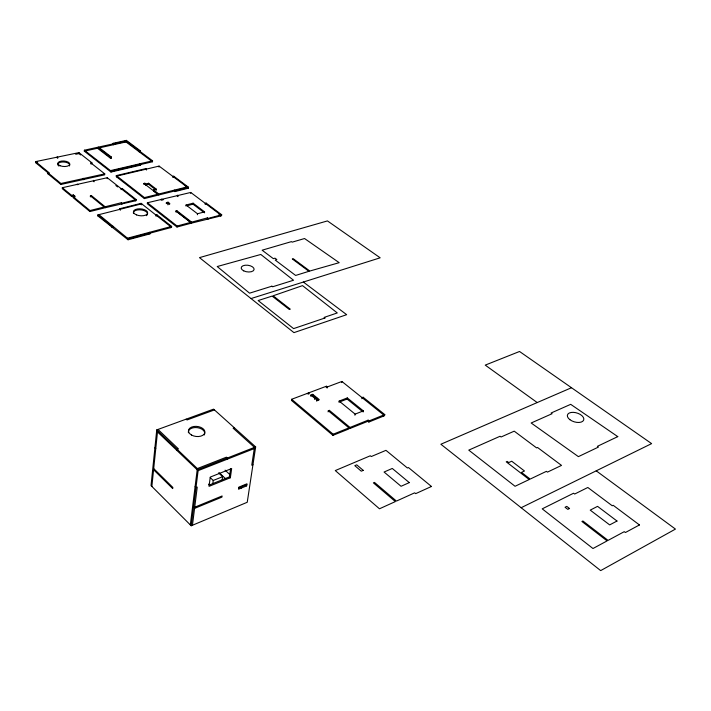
<?xml version="1.0" encoding="UTF-8"?>
<svg xmlns="http://www.w3.org/2000/svg" width="711" height="711" viewBox="0 0 711 711"><rect width="100%" height="100%" fill="white"/><g stroke="black" fill="none" stroke-linecap="round" stroke-linejoin="round"><path stroke-width="1.07" d="M47.877 173.76L48.828 173.537L48.872 172.56L47.913 172.773L47.877 173.76L60.862 184.469L104.668 174.826L104.739 173.857L60.915 183.482L35.55 162.597L35.586 161.628L78.939 152.634L91.861 162.792L91.808 163.761L90.884 163.965L90.946 163.006L91.861 162.792M57.147 157.824L57.191 156.855M57.715 158.277L57.76 157.309M60.862 184.469L60.915 183.482M62.328 187.704L62.284 188.691L71.553 196.36L73.304 195.943L73.357 194.947L71.607 195.365L62.328 187.704L107.263 177.723L135.348 199.871L135.259 200.858M71.553 196.36L71.607 195.365M73.126 196.627L73.073 197.614L89.915 211.549L104.082 208.012L104.153 207.008L89.977 210.545L73.126 196.627L74.877 196.2L74.824 197.196M80.61 154.945L78.885 153.585L78.939 152.634M84.316 151.167L84.369 150.217L97.576 147.301L110.561 157.3L111.458 157.095L111.387 158.055L110.489 158.26L97.514 148.252L84.316 151.167L111.023 172.044L140.6 165.139L140.085 163.726L140.6 165.139M83.16 179.252L83.223 178.274M83.747 179.723L83.809 178.745M90.404 195.818L90.341 196.814L91.301 196.583L91.364 195.587L90.404 195.818L105.041 207.763L136.201 200.626L136.281 199.64L122.079 188.451L121.146 188.673L121.074 189.659M89.915 211.549L89.977 210.545M93.443 181.332L93.505 180.354M94.039 181.812L94.101 180.834M97.514 148.252L97.576 147.301M111.387 158.055L98.411 148.057L98.474 147.106L126.105 141.018M149.879 233.91L149.319 232.373L149.879 233.91L128.06 239.767L97.842 215.904L97.914 214.9L141.72 203.826L141.631 204.821M105.041 207.763L105.112 206.768L91.364 195.587M107.192 178.701L107.263 177.723M110.489 158.26L110.561 157.3M111.023 172.044L111.094 171.084L84.369 150.217M113.138 143.311L113.644 144.689L113.138 143.311L126.398 140.387L140.076 150.616L139.996 151.559L139.125 151.763L139.205 150.812L140.076 150.616M111.974 227.564L112.045 226.551L97.914 214.9M146.475 170.018L145.951 168.596L116.302 175.599L116.222 176.568L144.377 198.582L157.833 195.214L157.922 194.236L143.942 183.456L143.853 184.425L144.768 184.211L145.711 184.931L148.546 184.247L156.313 190.21L156.402 189.242L148.635 183.269L145.791 183.962L144.848 183.234L143.942 183.456M112.951 227.307L113.022 226.294L112.045 226.551M116.826 177.039L116.897 176.061L159.077 166.098L187.606 187.446L187.508 188.415L186.869 187.935L158.749 194.983L153.469 190.921L153.558 189.944L156.402 189.242M119.821 209.674L119.892 208.679L141.089 203.337L170.684 226.658L170.587 227.653M120.443 210.18L119.892 208.679M121.999 189.428L122.079 188.451M121.368 203.684L121.448 202.697L105.112 206.768M139.996 151.559L126.327 141.329L126.398 140.387M121.99 204.181L121.448 202.697M127.411 239.225L127.491 238.212L171.627 226.4L171.529 227.404L132.601 237.838M128.06 239.767L128.14 238.745L98.891 214.651L98.82 215.655L97.842 215.904M141 204.324L141.089 203.337M145.871 169.556L145.951 168.596M144.768 184.211L144.848 183.234M144.377 198.582L144.457 197.596L116.302 175.599M145.711 184.931L145.791 183.962M148.546 184.247L148.635 183.269M218.935 214.686L220.659 215.975L220.783 214.998L190.735 192.45L147.399 202.759L147.31 203.746L176.986 227.022L190.61 223.361L190.717 222.374L175.972 210.98L175.875 211.967L176.799 211.727L191.535 223.112L221.556 215.735L221.681 214.758L206.154 203.115L205.266 203.346L205.15 204.324M152.492 161.77L152.572 160.81L125.527 140.582L125.456 141.525L152.492 161.77L110.427 171.582L110.498 170.613L152.572 160.81M158.988 167.049L159.077 166.098M155.949 216.108L156.038 215.113L156.98 214.873L171.627 226.4M158.749 194.983L158.837 194.005L153.558 189.944M156.882 215.868L156.98 214.873M166.294 203.613L166.392 202.626L168.054 202.2L169.68 203.453L169.582 204.439M167.956 203.186L168.054 202.2M167.92 204.866L168.018 203.879L166.392 202.626M172.782 177.386L172.88 176.426L173.76 176.212L188.495 187.224L188.397 188.193L174.888 191.579L174.355 190.121L174.986 190.601L188.495 187.224M173.671 177.172L173.76 176.212M174.888 191.579L174.986 190.601M177.323 196.147L177.421 195.169M177.963 196.627L178.061 195.658M176.799 211.727L176.897 210.74L175.972 210.98M176.986 227.022L177.092 226.027L147.399 202.759M156.749 429.897L151.034 485.604L191.206 525.776L247.241 502.268L255.658 446.908L213.576 409.136L156.749 429.897L198.262 469.447L191.206 525.776M151.861 486.431L157.487 431.915M185.935 206.003L186.042 205.026L193.116 203.195L204.59 211.878L204.475 212.856M190.628 193.419L190.735 192.45M203.595 212.189L193.01 204.173L193.116 203.195M191.535 223.112L191.641 222.125L176.897 210.74M197.382 214.74L197.489 213.753L186.042 205.026M177.048 450.57L177.181 449.361L178.434 448.89L157.993 429.444M206.048 204.093L206.154 203.115M207.239 218.899L207.354 217.913L191.641 222.125M207.905 219.406L208.021 218.419L207.354 217.913M190.326 524.887L197.347 468.576L226.462 457.164L227.378 458.017L227.209 459.208M192.441 525.26L197.24 487.079L195.996 487.577L195.09 486.706M212.811 483.569L213.229 480.476L210.252 477.641M222.188 479.801L222.614 476.708L218.57 472.904M230.355 477.748L231.662 468.549L210.26 477.09L209.043 486.342L230.355 477.748L229.449 476.894L230.604 468.727M229.422 477.685L229.866 474.601L225.103 470.149M246.646 485.88L246.957 483.8L238.843 487.133L238.54 489.212L246.646 485.88L245.739 485.035M383.513 416.122L383.744 415.002L341.893 381.469L327.3 386.953L326.411 386.233L291.643 399.28L291.457 400.409L332.944 435.363L348.728 429.009L348.95 427.871L333.157 434.225L332.944 435.363M312.796 394.321L310.876 395.049L310.68 396.169L312.6 395.44L312.796 394.321L318.91 399.369L318.706 400.497M314.529 399.351L314.724 398.231M316.448 398.622L316.644 397.502M316.786 401.226L316.982 400.106L318.91 399.369M326.216 387.344L326.411 386.233M327.096 388.064L327.3 386.953M328.091 411.891L328.295 410.762L329.362 410.354L350.016 427.444L349.794 428.573L328.295 410.762M329.157 411.473L329.362 410.354M341.689 382.58L341.893 381.469M347.306 397.929L339.147 401.075L338.943 402.195L347.092 399.04L347.306 397.929L363.312 410.878L363.09 412.007M354.913 415.242L355.136 414.122L363.312 410.878M361.855 398.755L362.077 397.636L363.108 397.236L384.775 414.584L384.544 415.704L368.849 422.041L367.907 421.276L349.794 428.573M362.886 398.356L363.108 397.236M367.907 421.276L368.138 420.157L369.08 420.912L384.775 414.584M368.849 422.041L369.08 420.912M521.145 507.716L651.614 443.62L519.537 351.483L485.24 365.116L537.205 402.559M571.493 387.726L440.873 444.242L600.671 570.613L675.45 529.091L596.227 470.833M194.707 507.219L222.108 495.967L221.948 497.113L194.565 508.383M238.638 487.95L246.841 484.591M209.15 485.071L229.449 476.894M213.229 480.476L222.614 476.708M252.947 464.718L251.765 465.19L254.467 447.37L233.11 428.182L234.292 427.738M350.016 427.444L368.138 420.157M255.48 448.099L198.111 470.655L156.624 431.097M198.262 469.447L255.658 446.908M214.446 409.918L187.037 419.952L186.166 419.152M251.027 298.558L380.172 257.809L327.451 220.917L199.48 257.631L293.945 332.632L346.666 314.68L303.375 282.045M128.14 238.745L149.977 232.897M177.092 226.027L190.717 222.374M208.021 218.419L221.681 214.758M197.489 213.753L204.59 211.878M186.949 205.737L193.01 204.173M168.018 203.879L169.68 203.453M161.246 200.218L163.388 199.675M122.07 203.195L136.281 199.64M144.457 197.596L157.922 194.236M158.837 194.005L186.975 186.975M111.094 171.084L140.68 164.179M75.713 154.296L78.885 153.585M113.067 144.253L126.327 141.329M98.411 148.057L126.034 141.951M35.55 162.597L37.71 162.126M184.931 185.598L188.397 188.193M98.474 147.106L111.458 157.095M161.832 199.107L162.472 199.604L160.917 199.347M90.946 163.006L104.739 173.857M115.866 185.544L117.599 186.913M347.092 399.04L362.246 411.322M77.321 184.167L77.917 184.656L76.37 184.398M339.147 401.075L355.136 414.122M35.586 161.628L48.872 172.56M73.357 194.947L74.877 196.2M312.6 395.44L317.95 399.875M308.396 392.996L309.276 393.725L308.219 394.125L307.33 393.396M310.876 395.049L316.982 400.106M291.643 399.28L333.157 434.225M240.638 487.133L241.536 487.977M219.37 472.886L225.689 478.823M208.554 484.155L210.038 485.577M154.909 447.823L155.762 448.641M153.7 468.576L172.853 487.435L172.72 488.59L153.585 469.731M58.942 166.098A6.017 2.746 4 0 1 62.87 161.957A6.017 2.746 4 0 1 69.429 165.956M133.499 213.54A7.146 3.466 5.4 0 1 141.818 209.994A7.146 3.466 5.4 0 1 146.35 215.682M188.415 432.786A8.248 5.048 6.7 0 1 197.436 427.666A8.248 5.048 6.7 0 1 204.235 434.999M639.456 524.949L625.413 532.521L624.276 531.659L608.065 540.387L582.887 520.994L581.927 521.492L607.114 540.902L592.974 548.519L542.217 508.854L573.59 493.221L574.666 494.038L587.819 487.479L612.251 505.77L613.175 505.29L639.456 524.949M616.997 521.03L609.674 524.905L590.228 510.125L597.56 506.356L616.997 521.03M569.529 508.498L567.805 509.378L565.049 507.254L566.774 506.383L569.529 508.498M617.77 436.625L597.382 446.339L598.413 447.086L578.399 456.64L531.161 422.992L552.109 413.704L551.123 412.993L570.693 404.337L617.77 436.625M529.215 479.534L515.066 486.28L468.762 450.125L500.091 436.252L501.068 436.998L514.222 431.159L536.583 447.886L537.507 447.459L561.521 465.403L547.452 472.122L546.412 471.34L530.175 479.081L521.492 472.397L524.478 470.993L511.724 461.217L508.738 462.585L507.192 461.395L506.232 461.839L529.215 479.534M431.47 486.475L415.677 493.647L414.682 492.821L396.445 501.086L374.466 482.396L373.391 482.867L395.369 501.575L379.47 508.792L335.281 470.566L370.324 455.769L371.258 456.551L385.957 450.339L407.394 467.98L408.425 467.527L431.47 486.475M409.287 482.609L401.066 486.28L384.064 472.024L392.276 468.46L409.287 482.609M363.232 470.371L361.295 471.197L354.807 465.669L356.735 464.852L363.232 470.371M324.9 318.013L293.59 328.615L258.129 300.549L272.153 296.096L289.324 309.489L290.275 309.178L273.104 295.794L302.522 285.626L337.281 312.956L324.109 317.408L324.9 318.013M271.895 286.195L249.579 293.172L217.211 266.536L260.804 254.467L293.536 280.241L272.642 286.773L271.895 286.195M308.921 271.309L295.634 275.441L275.201 260.057L276.846 259.559L275.006 258.173L273.362 258.662L262.128 250.201L291.457 241.624L292.177 242.149L304.548 238.532L339.191 262.679L309.827 271.033L293.199 258.68L292.301 258.955L308.921 271.309M569.893 419.677A8.523 4.63 16.9 0 0 583.624 420.201A8.523 4.63 16.9 0 0 573.244 412.344A8.523 4.63 16.9 0 0 569.893 419.677M243.731 270.864A6.523 3.342 7.8 0 0 254.067 269.647A6.523 3.342 7.8 0 0 245.126 265.23A6.523 3.342 7.8 0 0 243.731 270.864M60.168 165.743A6.017 2.746 4 0 0 69.767 164.445A6.017 2.746 4 0 0 61.51 161.086A6.017 2.746 4 0 0 60.168 165.743M136.476 214.873A7.146 3.466 5.4 0 0 147.648 213.122A7.146 3.466 5.4 0 0 137.516 208.954A7.146 3.466 5.4 0 0 136.476 214.873M191.543 435.034A8.256 5.048 6.7 0 0 204.812 432.83A8.256 5.048 6.7 0 0 193.721 426.511A8.256 5.048 6.7 0 0 191.543 435.034"/></g></svg>
